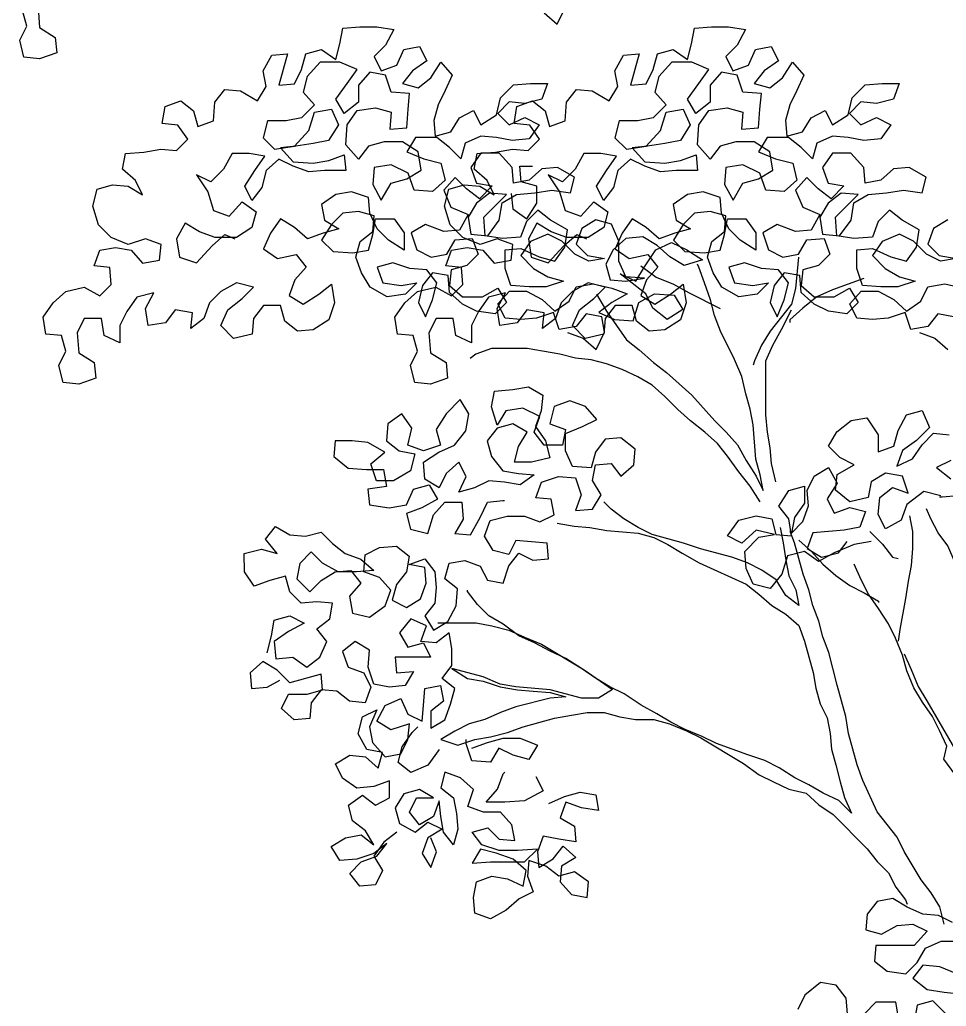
# Model space of a CAD drawing. Header units: millimetres. Extents: x 684983 to 685377, y 990360 to 990509.
# Drawn here: x 685004.2669 to 685004.6038, y 990366.4256 to 990366.784 of the extents above; entities that cross this region are included whole.
import ezdxf

# ---------------------------------------------------------------- set-up
doc = ezdxf.new("R2010")
doc.units = ezdxf.units.MM
doc.layers.add('MAHAGONY', color=7, linetype='Continuous')

# ---------------------------------------------------------------- blocks, each defined once
blk = doc.blocks.new('TREE30')
at = {"color": 3, "flags": 128}
for points in [[(-0.47821, 2.24477), (-0.46919, 2.23677), (-0.4632, 2.24879)], [(-0.83451, 2.24845), (-0.8335, 2.23444), (-0.82248, 2.22744), (-0.82147, 2.21644), (-0.83348, 2.21242), (-0.84449, 2.21341), (-0.8475, 2.22542), (-0.84251, 2.23543), (-0.84552, 2.24644)], [(-0.46171, 2.01987), (-0.4507, 2.01588), (-0.44168, 2.00788), (-0.43569, 2.0199), (-0.4377, 2.0309), (-0.44871, 2.0329), (-0.45571, 2.02388), (-0.46772, 2.02187), (-0.47173, 2.03388), (-0.48374, 2.02986), (-0.49475, 2.02885), (-0.50576, 2.02984), (-0.51077, 2.03985), (-0.50277, 2.04886), (-0.49076, 2.04887), (-0.47975, 2.04288), (-0.47073, 2.03488), (-0.46073, 2.04189), (-0.45573, 2.05191), (-0.44372, 2.05392), (-0.43071, 2.05093), (-0.4197, 2.04694), (-0.4307, 2.04092), (-0.4397, 2.03391), (-0.42869, 2.02891), (-0.41568, 2.02792), (-0.41169, 2.04094), (-0.40068, 2.04695), (-0.38667, 2.04596), (-0.38065, 2.03596), (-0.39166, 2.02895), (-0.40167, 2.03694), (-0.40669, 2.04695), (-0.42472, 2.06094), (-0.4137, 2.05595), (-0.40771, 2.06596), (-0.39971, 2.07798), (-0.3887, 2.08299), (-0.37769, 2.078), (-0.36668, 2.071), (-0.37968, 2.06699), (-0.3897, 2.07298), (-0.39871, 2.08098), (-0.40873, 2.08698), (-0.42073, 2.08597), (-0.42973, 2.07795), (-0.43473, 2.06794), (-0.43172, 2.05693), (-0.42071, 2.05594), (-0.4077, 2.05796), (-0.42071, 2.05894), (-0.42572, 2.06995), (-0.42574, 2.08396), (-0.43075, 2.09597), (-0.44176, 2.09896), (-0.45177, 2.09294), (-0.45576, 2.08193), (-0.44775, 2.07393), (-0.43573, 2.07194), (-0.44674, 2.06993), (-0.45676, 2.07492), (-0.46577, 2.08392), (-0.47578, 2.08892), (-0.48779, 2.0839), (-0.49479, 2.07389), (-0.48577, 2.06489), (-0.47576, 2.05889), (-0.46474, 2.0559), (-0.47675, 2.05189), (-0.48876, 2.05188), (-0.50177, 2.05286), (-0.50579, 2.06487), (-0.5058, 2.07788), (-0.49479, 2.07889), (-0.48177, 2.0729), (-0.47076, 2.06991), (-0.46377, 2.07992), (-0.46177, 2.09193), (-0.47379, 2.09893), (-0.48281, 2.10593), (-0.4908, 2.09791), (-0.4948, 2.0869), (-0.50781, 2.08589), (-0.51982, 2.08788), (-0.52083, 2.10089), (-0.50483, 2.11692), (-0.51685, 2.11791), (-0.52585, 2.11089), (-0.53184, 2.10088), (-0.52983, 2.08887), (-0.51782, 2.08788), (-0.50982, 2.0989), (-0.50783, 2.11091), (-0.49783, 2.11692), (-0.48482, 2.11794), (-0.47281, 2.11995), (-0.4598, 2.11796), (-0.4568, 2.12897), (-0.46882, 2.13597), (-0.47983, 2.13495), (-0.48883, 2.12694), (-0.49984, 2.12493), (-0.50085, 2.13594), (-0.50987, 2.14594), (-0.52288, 2.14592), (-0.52987, 2.13591), (-0.52586, 2.1249), (-0.51485, 2.12291), (-0.52385, 2.1139), (-0.53286, 2.12089), (-0.54088, 2.12889), (-0.54887, 2.11988), (-0.54386, 2.10787), (-0.53184, 2.10288), (-0.53784, 2.09187), (-0.54885, 2.09085), (-0.56186, 2.09585), (-0.57187, 2.08983), (-0.56785, 2.07783), (-0.55784, 2.07283), (-0.54683, 2.07484), (-0.54084, 2.08486), (-0.52883, 2.08587), (-0.52481, 2.07486), (-0.53281, 2.06685), (-0.54382, 2.06384), (-0.54481, 2.05283), (-0.53579, 2.04483), (-0.52178, 2.04484), (-0.51078, 2.05086), (-0.50476, 2.04085), (-0.51276, 2.03284), (-0.52578, 2.03483), (-0.53579, 2.03982), (-0.5448, 2.04782), (-0.54582, 2.05983), (-0.55683, 2.06182), (-0.56383, 2.05281), (-0.56682, 2.0408), (-0.5618, 2.03079), (-0.55681, 2.04281), (-0.55382, 2.05482), (-0.56083, 2.06382), (-0.57284, 2.06481), (-0.58486, 2.0688), (-0.59586, 2.06579), (-0.59185, 2.05478), (-0.57884, 2.05279), (-0.56783, 2.05481), (-0.57583, 2.04679), (-0.58884, 2.04478), (-0.60086, 2.05177), (-0.60687, 2.06178), (-0.61088, 2.07278), (-0.60789, 2.08379), (-0.59889, 2.09081), (-0.5979, 2.10182), (-0.60891, 2.10481), (-0.61992, 2.1038), (-0.62792, 2.09579), (-0.63492, 2.08477), (-0.6269, 2.07677), (-0.61289, 2.07578), (-0.60188, 2.07779), (-0.59889, 2.08881), (-0.5969, 2.09982), (-0.58389, 2.09983), (-0.57687, 2.08983), (-0.57686, 2.07782), (-0.58788, 2.08481), (-0.59589, 2.09281), (-0.6009, 2.10382), (-0.60191, 2.11483), (-0.61393, 2.11882), (-0.62494, 2.11681), (-0.63494, 2.10979), (-0.63293, 2.09878), (-0.62291, 2.09279), (-0.63392, 2.08978), (-0.64492, 2.08576), (-0.65394, 2.09376), (-0.66395, 2.09976), (-0.67095, 2.08974), (-0.67594, 2.07873), (-0.66593, 2.07173), (-0.65292, 2.07475), (-0.64591, 2.06574), (-0.65391, 2.05673), (-0.6579, 2.04572), (-0.64788, 2.03972), (-0.63688, 2.04674), (-0.62788, 2.05375), (-0.62587, 2.04074), (-0.62986, 2.02873), (-0.64086, 2.02171), (-0.65187, 2.0207), (-0.66088, 2.0277), (-0.6639, 2.0387), (-0.67591, 2.03869), (-0.68291, 2.02968), (-0.6839, 2.01867), (-0.6969, 2.01565), (-0.70592, 2.02465), (-0.70093, 2.03567), (-0.69093, 2.04368), (-0.68293, 2.0517), (-0.69494, 2.05469), (-0.70594, 2.04867), (-0.71394, 2.04066), (-0.71794, 2.02965), (-0.72694, 2.02263), (-0.72595, 2.03364), (-0.73796, 2.03563), (-0.74496, 2.02662), (-0.75696, 2.02461), (-0.75898, 2.03662), (-0.75298, 2.04763), (-0.76499, 2.04462), (-0.77199, 2.0346), (-0.77698, 2.02459), (-0.77697, 2.01258), (-0.78798, 2.01757), (-0.79, 2.02958), (-0.80201, 2.02957), (-0.807, 2.01956), (-0.80599, 2.00555), (-0.79497, 1.99855), (-0.79396, 1.98754), (-0.80597, 1.98353), (-0.81698, 1.98452), (-0.81999, 1.99653), (-0.815, 2.00654), (-0.81801, 2.01755), (-0.82902, 2.01854), (-0.83103, 2.03054), (-0.82404, 2.04056), (-0.81503, 2.04857), (-0.80203, 2.05159), (-0.79101, 2.04559), (-0.78301, 2.05361), (-0.78402, 2.06562), (-0.79503, 2.06661), (-0.79104, 2.07762), (-0.78003, 2.07963), (-0.76902, 2.07764), (-0.76101, 2.06864), (-0.749, 2.07065), (-0.74801, 2.08166), (-0.75902, 2.08566), (-0.77103, 2.08164), (-0.78304, 2.08664), (-0.79206, 2.09564), (-0.79607, 2.10864), (-0.79308, 2.12066), (-0.78208, 2.12367), (-0.77107, 2.12268), (-0.76105, 2.11668), (-0.76606, 2.12669), (-0.77508, 2.13468), (-0.77309, 2.1457), (-0.76008, 2.14671), (-0.74807, 2.14872), (-0.73706, 2.14773), (-0.72906, 2.15574), (-0.73608, 2.16575), (-0.74709, 2.16674), (-0.74509, 2.17875), (-0.73409, 2.18276), (-0.72507, 2.17577), (-0.72206, 2.16476), (-0.71106, 2.16877), (-0.71007, 2.18178), (-0.70307, 2.1908), (-0.69206, 2.18981), (-0.68004, 2.18281), (-0.67405, 2.19283), (-0.67606, 2.20383), (-0.67006, 2.21485), (-0.65906, 2.21586), (-0.66504, 2.19384), (-0.65403, 2.19485), (-0.64904, 2.20486), (-0.64604, 2.21587), (-0.63504, 2.21888), (-0.62502, 2.21189), (-0.62203, 2.2229), (-0.62004, 2.23391), (-0.60803, 2.23492), (-0.59602, 2.23493), (-0.58401, 2.23294), (-0.59, 2.22193), (-0.598, 2.21391), (-0.59299, 2.20391), (-0.58198, 2.20792), (-0.57699, 2.21894), (-0.56598, 2.22095), (-0.56097, 2.21094), (-0.57097, 2.20393), (-0.57797, 2.19492), (-0.56696, 2.19192), (-0.55795, 2.19894), (-0.55096, 2.20995), (-0.54294, 2.20095), (-0.54794, 2.18994), (-0.55293, 2.17993), (-0.55593, 2.16891), (-0.55491, 2.15791), (-0.54391, 2.16092), (-0.53791, 2.17093), (-0.52791, 2.17595), (-0.52289, 2.16594), (-0.51189, 2.17296), (-0.5089, 2.18497), (-0.4999, 2.19399), (-0.48789, 2.195), (-0.47588, 2.19501), (-0.47987, 2.184), (-0.49188, 2.18098), (-0.50289, 2.18197), (-0.51089, 2.17396), (-0.50288, 2.16596), (-0.49187, 2.17097), (-0.48186, 2.16598), (-0.48886, 2.15596), (-0.50087, 2.15495), (-0.51188, 2.15694), (-0.52289, 2.15793), (-0.53389, 2.15292), (-0.53688, 2.14191), (-0.5449, 2.14991), (-0.55391, 2.15691), (-0.56893, 2.15689), (-0.57492, 2.14688), (-0.56291, 2.14188), (-0.55089, 2.13889), (-0.54788, 2.12689), (-0.55688, 2.11887), (-0.56989, 2.11986), (-0.57391, 2.13187), (-0.58592, 2.13786), (-0.59793, 2.13585), (-0.59892, 2.12384), (-0.59291, 2.11283), (-0.58591, 2.12485), (-0.5749, 2.12786), (-0.5649, 2.13388), (-0.56691, 2.14689), (-0.57793, 2.15388), (-0.59094, 2.15387), (-0.60195, 2.15086), (-0.60895, 2.14184), (-0.61796, 2.15184), (-0.61697, 2.16586), (-0.60998, 2.17587), (-0.59697, 2.17788), (-0.58596, 2.17489), (-0.58695, 2.16288), (-0.57494, 2.16389), (-0.57395, 2.1769), (-0.57296, 2.18791), (-0.58597, 2.1889), (-0.58998, 2.20091), (-0.60099, 2.2029), (-0.60899, 2.19389), (-0.60898, 2.18188), (-0.61898, 2.17386), (-0.625, 2.18386), (-0.617, 2.19488), (-0.61, 2.20489), (-0.62202, 2.20989), (-0.63603, 2.20988), (-0.64503, 2.19986), (-0.64802, 2.18885), (-0.64001, 2.17985), (-0.64901, 2.17083), (-0.66001, 2.16882), (-0.67302, 2.16881), (-0.67602, 2.15679), (-0.668, 2.14879), (-0.65399, 2.15081), (-0.64399, 2.16183), (-0.64, 2.17484), (-0.62799, 2.17685), (-0.62298, 2.16585), (-0.62998, 2.15483), (-0.64098, 2.15282), (-0.65299, 2.15081), (-0.664, 2.1498), (-0.65498, 2.1398), (-0.64097, 2.13881), (-0.62996, 2.14082), (-0.61896, 2.14484), (-0.61795, 2.13383), (-0.63296, 2.13381), (-0.64397, 2.1328), (-0.65498, 2.1368), (-0.66499, 2.14179), (-0.67399, 2.13378), (-0.67698, 2.12176), (-0.68398, 2.11275), (-0.689, 2.12275), (-0.682, 2.13377), (-0.675, 2.14378), (-0.68601, 2.14578), (-0.69802, 2.14576), (-0.70402, 2.13475), (-0.71302, 2.12573), (-0.72303, 2.13073), (-0.71501, 2.11873), (-0.711, 2.10572), (-0.69999, 2.10173), (-0.69099, 2.11174), (-0.68097, 2.10475), (-0.68396, 2.09373), (-0.69497, 2.08672), (-0.70998, 2.0867), (-0.72099, 2.0907), (-0.73101, 2.09669), (-0.737, 2.08568), (-0.73499, 2.07267), (-0.72298, 2.06868), (-0.71198, 2.0807), (-0.70298, 2.08871), (-0.69597, 2.08572)], [(-0.21409, 2.01987), (-0.20308, 2.01588), (-0.19407, 2.00788)], [(-0.19008, 2.0309), (-0.2011, 2.0329), (-0.20809, 2.02388), (-0.2201, 2.02187), (-0.22412, 2.03388), (-0.23612, 2.02986), (-0.24713, 2.02885), (-0.25814, 2.02984), (-0.26315, 2.03985), (-0.25516, 2.04886), (-0.24315, 2.04887), (-0.23213, 2.04288), (-0.22312, 2.03488), (-0.21311, 2.04189), (-0.20812, 2.05191), (-0.19611, 2.05392), (-0.1831, 2.05093)], [(-0.19415, 2.09896), (-0.20415, 2.09294), (-0.20815, 2.08193), (-0.20013, 2.07393), (-0.18812, 2.07194), (-0.19913, 2.06993), (-0.20914, 2.07492), (-0.21816, 2.08392), (-0.22817, 2.08892), (-0.24018, 2.0839), (-0.24717, 2.07389), (-0.23816, 2.06489), (-0.22814, 2.05889), (-0.21713, 2.0559), (-0.22914, 2.05189), (-0.24115, 2.05188), (-0.25416, 2.05286), (-0.25817, 2.06487), (-0.25819, 2.07788), (-0.24718, 2.07889), (-0.23416, 2.0729), (-0.22315, 2.06991), (-0.21615, 2.07992), (-0.21416, 2.09193), (-0.22618, 2.09893), (-0.23519, 2.10593), (-0.24319, 2.09791), (-0.24718, 2.0869), (-0.26019, 2.08589), (-0.27221, 2.08788), (-0.27322, 2.10089), (-0.25722, 2.11692), (-0.26923, 2.11791), (-0.27823, 2.11089), (-0.28423, 2.10088), (-0.28222, 2.08887), (-0.2702, 2.08788), (-0.26221, 2.0989), (-0.26022, 2.11091), (-0.25021, 2.11692), (-0.2372, 2.11794), (-0.2252, 2.11995), (-0.21218, 2.11796), (-0.20919, 2.12897), (-0.22121, 2.13597), (-0.23222, 2.13495), (-0.24122, 2.12694), (-0.25222, 2.12493), (-0.25323, 2.13594), (-0.26225, 2.14594), (-0.27526, 2.14592), (-0.28226, 2.13591), (-0.27825, 2.1249), (-0.26723, 2.12291), (-0.27623, 2.1139), (-0.28525, 2.12089), (-0.29326, 2.12889), (-0.30126, 2.11988), (-0.29624, 2.10787), (-0.28423, 2.10288), (-0.29023, 2.09187), (-0.30123, 2.09085), (-0.31425, 2.09585), (-0.32425, 2.08983), (-0.32024, 2.07783), (-0.31022, 2.07283), (-0.29922, 2.07484), (-0.29322, 2.08486), (-0.28121, 2.08587), (-0.2772, 2.07486), (-0.2852, 2.06685), (-0.2962, 2.06384), (-0.2972, 2.05283), (-0.28818, 2.04483), (-0.27417, 2.04484), (-0.26316, 2.05086), (-0.25715, 2.04085), (-0.26515, 2.03284), (-0.27816, 2.03483), (-0.28818, 2.03982), (-0.29719, 2.04782), (-0.2982, 2.05983), (-0.30921, 2.06182), (-0.31621, 2.05281), (-0.3192, 2.0408), (-0.31419, 2.03079), (-0.3092, 2.04281), (-0.3062, 2.05482), (-0.31322, 2.06382), (-0.32523, 2.06481), (-0.33724, 2.0688), (-0.34825, 2.06579), (-0.34424, 2.05478), (-0.33122, 2.05279), (-0.32022, 2.05481), (-0.32822, 2.04679), (-0.34123, 2.04478), (-0.35324, 2.05177), (-0.35926, 2.06178), (-0.36327, 2.07278), (-0.36028, 2.08379), (-0.35128, 2.09081), (-0.35029, 2.10182), (-0.3613, 2.10481), (-0.37231, 2.1038), (-0.38031, 2.09579), (-0.3873, 2.08477), (-0.37929, 2.07677), (-0.36527, 2.07578), (-0.35427, 2.07779), (-0.35127, 2.08881), (-0.34928, 2.09982), (-0.33627, 2.09983), (-0.32926, 2.08983), (-0.32925, 2.07782), (-0.34026, 2.08481), (-0.34828, 2.09281), (-0.35329, 2.10382), (-0.3543, 2.11483), (-0.36631, 2.11882), (-0.37732, 2.11681), (-0.38732, 2.10979), (-0.38531, 2.09878), (-0.3753, 2.09279), (-0.3863, 2.08978), (-0.39731, 2.08576), (-0.40633, 2.09376), (-0.41634, 2.09976), (-0.42334, 2.08974), (-0.42833, 2.07873), (-0.41832, 2.07173), (-0.40531, 2.07475), (-0.39829, 2.06574), (-0.40629, 2.05673), (-0.41028, 2.04572), (-0.40027, 2.03972), (-0.38927, 2.04674), (-0.38027, 2.05375), (-0.37825, 2.04074), (-0.38225, 2.02873), (-0.39325, 2.02171), (-0.40426, 2.0207), (-0.41327, 2.0277), (-0.41628, 2.0387), (-0.42829, 2.03869), (-0.43529, 2.02968), (-0.43628, 2.01867), (-0.44929, 2.01565), (-0.45831, 2.02465), (-0.45331, 2.03567), (-0.44331, 2.04368), (-0.43531, 2.0517), (-0.44732, 2.05469), (-0.45833, 2.04867), (-0.46633, 2.04066), (-0.47032, 2.02965), (-0.47932, 2.02263), (-0.47833, 2.03364), (-0.49034, 2.03563), (-0.49734, 2.02662), (-0.50935, 2.02461), (-0.51136, 2.03662), (-0.50537, 2.04763), (-0.51737, 2.04462), (-0.52437, 2.0346), (-0.52937, 2.02459), (-0.52936, 2.01258), (-0.54037, 2.01757), (-0.54238, 2.02958), (-0.55439, 2.02957), (-0.55939, 2.01956), (-0.55837, 2.00555), (-0.54736, 1.99855), (-0.54635, 1.98754), (-0.55835, 1.98353), (-0.56936, 1.98452), (-0.57238, 1.99653), (-0.56738, 2.00654), (-0.57039, 2.01755), (-0.58141, 2.01854), (-0.58342, 2.03054), (-0.57642, 2.04056), (-0.56742, 2.04857), (-0.55441, 2.05159), (-0.5434, 2.04559), (-0.5354, 2.05361), (-0.53641, 2.06562), (-0.54742, 2.06661), (-0.54343, 2.07762), (-0.53242, 2.07963), (-0.52141, 2.07764), (-0.51339, 2.06864), (-0.50138, 2.07065), (-0.50039, 2.08166), (-0.51141, 2.08566), (-0.52341, 2.08164), (-0.53543, 2.08664), (-0.54444, 2.09564), (-0.54846, 2.10864), (-0.54547, 2.12066), (-0.53446, 2.12367), (-0.52345, 2.12268), (-0.51344, 2.11668), (-0.51845, 2.12669), (-0.52747, 2.13468), (-0.52547, 2.1457), (-0.51246, 2.14671), (-0.50046, 2.14872), (-0.48945, 2.14773), (-0.48145, 2.15574), (-0.48846, 2.16575), (-0.49947, 2.16674), (-0.49748, 2.17875), (-0.48647, 2.18276), (-0.47746, 2.17577), (-0.47445, 2.16476), (-0.46344, 2.16877), (-0.46245, 2.18178), (-0.45546, 2.1908), (-0.44445, 2.18981), (-0.43243, 2.18281), (-0.42643, 2.19283), (-0.42844, 2.20383), (-0.42245, 2.21485), (-0.41144, 2.21586), (-0.41743, 2.19384), (-0.40642, 2.19485), (-0.40142, 2.20486), (-0.39843, 2.21587), (-0.38742, 2.21888), (-0.37741, 2.21189), (-0.37442, 2.2229), (-0.37242, 2.23391), (-0.36042, 2.23492), (-0.34841, 2.23493), (-0.33639, 2.23294), (-0.34239, 2.22193), (-0.35039, 2.21391), (-0.34537, 2.20391), (-0.33437, 2.20792), (-0.32937, 2.21894), (-0.31837, 2.22095), (-0.31335, 2.21094), (-0.32336, 2.20393), (-0.33035, 2.19492), (-0.31934, 2.19192), (-0.31034, 2.19894), (-0.30334, 2.20995), (-0.29533, 2.20095), (-0.30032, 2.18994), (-0.30532, 2.17993), (-0.30831, 2.16891), (-0.3073, 2.15791), (-0.29629, 2.16092), (-0.2903, 2.17093), (-0.28029, 2.17595), (-0.27528, 2.16594), (-0.26428, 2.17296), (-0.26129, 2.18497), (-0.25229, 2.19399), (-0.24028, 2.195), (-0.22827, 2.19501), (-0.23226, 2.184), (-0.24427, 2.18098), (-0.25528, 2.18197), (-0.26328, 2.17396), (-0.25526, 2.16596), (-0.24426, 2.17097), (-0.23425, 2.16598), (-0.24124, 2.15596), (-0.25325, 2.15495), (-0.26426, 2.15694), (-0.27527, 2.15793), (-0.28628, 2.15292), (-0.28927, 2.14191), (-0.29728, 2.14991), (-0.3063, 2.15691), (-0.32131, 2.15689), (-0.32731, 2.14688), (-0.31529, 2.14188), (-0.30328, 2.13889), (-0.30027, 2.12689), (-0.30927, 2.11887), (-0.32228, 2.11986), (-0.32629, 2.13187), (-0.33831, 2.13786), (-0.35032, 2.13585), (-0.35131, 2.12384), (-0.34529, 2.11283), (-0.3383, 2.12485), (-0.32729, 2.12786), (-0.31729, 2.13388), (-0.3193, 2.14689), (-0.33032, 2.15388), (-0.34333, 2.15387), (-0.35433, 2.15086), (-0.36133, 2.14184), (-0.37035, 2.15184), (-0.36936, 2.16586), (-0.36236, 2.17587), (-0.34935, 2.17788), (-0.33834, 2.17489), (-0.33933, 2.16288), (-0.32732, 2.16389), (-0.32633, 2.1769), (-0.32534, 2.18791), (-0.33835, 2.1889), (-0.34237, 2.20091), (-0.35338, 2.2029), (-0.36138, 2.19389), (-0.36137, 2.18188), (-0.37137, 2.17386), (-0.37738, 2.18386), (-0.36939, 2.19488), (-0.36239, 2.20489), (-0.3744, 2.20989), (-0.38842, 2.20988), (-0.39741, 2.19986), (-0.40041, 2.18885), (-0.39239, 2.17985), (-0.40139, 2.17083), (-0.4124, 2.16882), (-0.42541, 2.16881), (-0.4284, 2.15679), (-0.42039, 2.14879), (-0.40638, 2.15081), (-0.39638, 2.16183), (-0.39239, 2.17484), (-0.38038, 2.17685), (-0.37537, 2.16585), (-0.38236, 2.15483), (-0.39337, 2.15282), (-0.40538, 2.15081), (-0.41639, 2.1498), (-0.40737, 2.1398), (-0.39336, 2.13881), (-0.38235, 2.14082), (-0.37134, 2.14484), (-0.37033, 2.13383), (-0.38534, 2.13381), (-0.39635, 2.1328), (-0.40737, 2.1368), (-0.41738, 2.14179), (-0.42638, 2.13378), (-0.42937, 2.12176), (-0.43637, 2.11275), (-0.44138, 2.12275), (-0.43439, 2.13377), (-0.42739, 2.14378), (-0.4384, 2.14578), (-0.45041, 2.14576), (-0.45641, 2.13475), (-0.4654, 2.12573), (-0.47542, 2.13073), (-0.4674, 2.11873), (-0.46338, 2.10572), (-0.45237, 2.10173), (-0.44337, 2.11174), (-0.43336, 2.10475), (-0.43635, 2.09373), (-0.44735, 2.08672), (-0.46237, 2.0867), (-0.47338, 2.0907), (-0.48339, 2.09669), (-0.48939, 2.08568), (-0.48737, 2.07267), (-0.47536, 2.06868), (-0.46436, 2.0807), (-0.45536, 2.08871), (-0.44835, 2.08572)], [(-0.50143, 2.11769), (-0.50042, 2.10669), (-0.4904, 2.09969), (-0.48341, 2.1107), (-0.48342, 2.12271), (-0.49443, 2.12571), (-0.49544, 2.13672), (-0.48643, 2.13672)], [(-0.24799, 1.87272), (-0.26, 1.87071), (-0.274, 1.86469), (-0.28501, 1.85867), (-0.29502, 1.86567), (-0.30703, 1.86266), (-0.31102, 1.84964), (-0.31902, 1.83962), (-0.33103, 1.84262), (-0.33605, 1.85362), (-0.33706, 1.86563), (-0.32706, 1.87565), (-0.31605, 1.87766), (-0.32906, 1.88065), (-0.33907, 1.87163), (-0.34908, 1.87663), (-0.34108, 1.88765), (-0.32907, 1.89066), (-0.31806, 1.88867), (-0.31505, 1.87766), (-0.30404, 1.87667), (-0.30605, 1.88868), (-0.31307, 1.89768), (-0.30607, 1.9087), (-0.29506, 1.91171), (-0.29505, 1.8997), (-0.30205, 1.88968), (-0.30404, 1.87867), (-0.29604, 1.88669), (-0.29205, 1.8977), (-0.29306, 1.90871), (-0.28806, 1.91872), (-0.27806, 1.92473), (-0.27205, 1.91373), (-0.27904, 1.90271), (-0.27403, 1.89271), (-0.26302, 1.89672), (-0.25201, 1.89373), (-0.256, 1.88272), (-0.26701, 1.88071), (-0.28903, 1.87869), (-0.29302, 1.86767), (-0.28301, 1.86168), (-0.271, 1.86469), (-0.265, 1.8727)], [(-0.58209, 1.66824), (-0.59109, 1.66122), (-0.59808, 1.65121), (-0.59207, 1.64121), (-0.59706, 1.63119), (-0.60807, 1.63018), (-0.61509, 1.63918), (-0.60709, 1.6472), (-0.59608, 1.65121), (-0.58908, 1.66023), (-0.59809, 1.65321), (-0.61009, 1.6492), (-0.6221, 1.64819), (-0.62812, 1.65819), (-0.61811, 1.6642), (-0.6071, 1.66621), (-0.59809, 1.65922), (-0.6041, 1.66922), (-0.61312, 1.67622), (-0.61613, 1.68722), (-0.60613, 1.69424), (-0.59712, 1.68724), (-0.58711, 1.69225), (-0.58712, 1.70426), (-0.59813, 1.70025), (-0.61014, 1.69924), (-0.62015, 1.70624), (-0.62517, 1.71624), (-0.61516, 1.72225), (-0.60415, 1.72126), (-0.59514, 1.71327), (-0.59215, 1.72428), (-0.60316, 1.72627), (-0.60917, 1.73727), (-0.60618, 1.74929), (-0.59618, 1.7543), (-0.60117, 1.74228), (-0.59916, 1.73128), (-0.59014, 1.72128), (-0.57913, 1.72329), (-0.57414, 1.7333), (-0.57315, 1.74431), (-0.58615, 1.7403), (-0.59617, 1.74629), (-0.59017, 1.75731), (-0.57917, 1.76232), (-0.57415, 1.75132), (-0.56414, 1.74632), (-0.56315, 1.75733), (-0.56216, 1.76934), (-0.55115, 1.77135), (-0.54914, 1.76035), (-0.55814, 1.75333), (-0.55813, 1.74132), (-0.54813, 1.74734), (-0.54414, 1.75835), (-0.54114, 1.76936), (-0.55016, 1.77636), (-0.54316, 1.78537), (-0.54317, 1.79738), (-0.54518, 1.80839), (-0.55418, 1.80138), (-0.56519, 1.80237), (-0.5612, 1.81338), (-0.57221, 1.81838), (-0.58021, 1.80836), (-0.5742, 1.79836), (-0.56319, 1.80137), (-0.55818, 1.79137), (-0.5832, 1.79134), (-0.58219, 1.78033), (-0.57018, 1.78135), (-0.57617, 1.77133), (-0.58718, 1.77032), (-0.59819, 1.77231), (-0.60221, 1.78432), (-0.60122, 1.79633), (-0.61123, 1.80233), (-0.62023, 1.79531), (-0.61622, 1.78431), (-0.60521, 1.78031), (-0.60019, 1.77031), (-0.60419, 1.7593), (-0.6152, 1.76029), (-0.62421, 1.76728), (-0.63522, 1.76828), (-0.64222, 1.75926), (-0.64321, 1.74825), (-0.65422, 1.74724), (-0.66323, 1.75524), (-0.65824, 1.76525), (-0.64523, 1.76526), (-0.63422, 1.76828), (-0.63523, 1.77928), (-0.65725, 1.77326), (-0.66626, 1.78226), (-0.67627, 1.78825), (-0.68528, 1.78024), (-0.68426, 1.76923), (-0.67326, 1.77024), (-0.66425, 1.77525)], [(-0.55211, 1.72632), (-0.56011, 1.7153), (-0.57212, 1.71028), (-0.58113, 1.71728), (-0.57814, 1.72829), (-0.57114, 1.73831), (-0.56714, 1.74232)], [(-0.52909, 1.72734), (-0.51809, 1.73135), (-0.50708, 1.73436), (-0.49507, 1.73437), (-0.48306, 1.72938), (-0.48905, 1.71937), (-0.50007, 1.72236), (-0.51008, 1.72735), (-0.51607, 1.71734), (-0.52909, 1.71833), (-0.5331, 1.73034), (-0.5331, 1.73334)], [(-0.47501, 1.68835), (-0.46401, 1.69337), (-0.453, 1.69638), (-0.44199, 1.69439), (-0.43998, 1.68338), (-0.45199, 1.68537), (-0.463, 1.68937), (-0.467, 1.67835), (-0.45698, 1.67236), (-0.45597, 1.66135), (-0.46798, 1.66334), (-0.479, 1.66533), (-0.48299, 1.65432), (-0.48198, 1.64331), (-0.47197, 1.64932), (-0.46498, 1.65834), (-0.45596, 1.65034), (-0.46596, 1.64432), (-0.46696, 1.63331), (-0.45894, 1.62431), (-0.44793, 1.62232), (-0.44694, 1.63333), (-0.45695, 1.64033), (-0.46796, 1.63732), (-0.47697, 1.64431), (-0.48899, 1.64831), (-0.48998, 1.6373), (-0.48597, 1.62629), (-0.49597, 1.62128), (-0.50497, 1.61326), (-0.51597, 1.60725), (-0.52699, 1.61124), (-0.528, 1.62225), (-0.52601, 1.63326), (-0.515, 1.63727), (-0.50399, 1.63528), (-0.49297, 1.63029), (-0.49098, 1.6413), (-0.5, 1.6493), (-0.51201, 1.65329), (-0.52302, 1.65628), (-0.52902, 1.64627), (-0.51601, 1.64728), (-0.49199, 1.6473), (-0.48299, 1.65632), (-0.497, 1.65531), (-0.51001, 1.65529), (-0.52203, 1.65929), (-0.52904, 1.66829), (-0.51803, 1.6713), (-0.51002, 1.6633), (-0.49901, 1.66231), (-0.50102, 1.67332), (-0.50904, 1.68232), (-0.52105, 1.68231), (-0.53206, 1.6863), (-0.52807, 1.69831), (-0.53708, 1.70631), (-0.54809, 1.71031), (-0.55109, 1.69929), (-0.54207, 1.6923), (-0.54006, 1.68129), (-0.53905, 1.67028), (-0.54204, 1.65927), (-0.54906, 1.66827), (-0.55107, 1.67928), (-0.55208, 1.69028), (-0.55607, 1.67927), (-0.56608, 1.67326), (-0.57309, 1.68226), (-0.5681, 1.69227), (-0.55609, 1.69228), (-0.5661, 1.69828), (-0.57711, 1.69527), (-0.5831, 1.68525), (-0.58009, 1.67425), (-0.56907, 1.66825), (-0.56007, 1.67526), (-0.55006, 1.67027), (-0.56006, 1.66426), (-0.56406, 1.65324), (-0.55804, 1.64324), (-0.55405, 1.65425), (-0.55806, 1.66426)], [(-0.48404, 1.70736), (-0.47902, 1.69736), (-0.49203, 1.69034), (-0.50604, 1.68933), (-0.51905, 1.68931), (-0.51105, 1.69833), (-0.50706, 1.70934), (-0.50606, 1.71034)], [(-0.1907, 1.60454), (-0.20071, 1.60954), (-0.21172, 1.61053), (-0.22273, 1.61552), (-0.23275, 1.62152), (-0.24375, 1.61951), (-0.25075, 1.61049), (-0.25174, 1.59948), (-0.24073, 1.59649), (-0.22973, 1.60251), (-0.21872, 1.60352), (-0.2087, 1.59852), (-0.2177, 1.5885), (-0.24473, 1.58848), (-0.24572, 1.57747), (-0.2367, 1.57047), (-0.22369, 1.56848), (-0.21569, 1.5765), (-0.20969, 1.58651), (-0.19869, 1.59152), (-0.18468, 1.59154)], [(-0.18766, 1.56851), (-0.19967, 1.57351), (-0.21169, 1.5745), (-0.21868, 1.56548), (-0.20867, 1.55749), (-0.19666, 1.5555), (-0.18564, 1.5545)], [(-0.19564, 1.54048), (-0.20466, 1.54948), (-0.21566, 1.54647), (-0.21765, 1.53446)], [(-0.22867, 1.53745), (-0.23068, 1.54846), (-0.24469, 1.54845), (-0.25269, 1.54043)], [(-0.2647, 1.54042), (-0.26571, 1.55143), (-0.27272, 1.56043), (-0.28374, 1.56242), (-0.29474, 1.5534), (-0.29973, 1.54339)]]:
    blk.add_lwpolyline(points, dxfattribs=at)
at = {"color": 15, "flags": 128}
for points in [[(-0.29922, 2.07284), (-0.3012, 2.05082), (-0.30419, 2.03981), (-0.31119, 2.03079), (-0.31918, 2.02078), (-0.32518, 2.01076), (-0.33017, 1.99975), (-0.33117, 1.99675)], [(-0.44131, 2.04669), (-0.4343, 2.03468), (-0.42026, 2.01468), (-0.41125, 2.00768), (-0.40123, 1.99868), (-0.39222, 1.99169), (-0.37419, 1.97569), (-0.35816, 1.95769), (-0.35015, 1.94969), (-0.34213, 1.94069), (-0.33612, 1.92969), (-0.3291, 1.91868), (-0.32409, 1.90868), (-0.3261, 1.91969), (-0.32911, 1.93069), (-0.33113, 1.95471), (-0.33315, 1.96572), (-0.33616, 1.97673), (-0.33917, 1.98873), (-0.34419, 2.00074), (-0.35421, 2.02075), (-0.35823, 2.03175), (-0.36124, 2.04276), (-0.36525, 2.05476), (-0.36927, 2.06577), (-0.37027, 2.06777)], [(-0.31508, 1.91469), (-0.3181, 1.9277), (-0.31911, 1.93871), (-0.32112, 1.94972), (-0.32213, 1.96173), (-0.32217, 1.99976), (-0.31717, 2.01077), (-0.31118, 2.02179), (-0.30419, 2.0358)], [(-0.32608, 1.90067), (-0.3331, 1.91167), (-0.34111, 1.92167), (-0.34913, 1.93268), (-0.35614, 1.94168), (-0.36516, 1.94968), (-0.37517, 1.95767), (-0.38419, 1.96567), (-0.39321, 1.97467), (-0.40222, 1.98267), (-0.41223, 1.98867), (-0.42325, 1.99366), (-0.43426, 1.99765), (-0.44527, 2.00065), (-0.45628, 2.00164), (-0.4673, 2.00463), (-0.47931, 2.00662), (-0.49032, 2.00861), (-0.51534, 2.00859), (-0.52635, 2.00458), (-0.53035, 2.00157)], [(-0.31205, 1.88267), (-0.31004, 1.87166), (-0.30803, 1.85965), (-0.30602, 1.84864), (-0.301, 1.83864), (-0.29899, 1.82763), (-0.308, 1.83463), (-0.31502, 1.84563), (-0.32504, 1.85263), (-0.33505, 1.85763), (-0.34606, 1.86162), (-0.36809, 1.8676), (-0.3801, 1.8716), (-0.40212, 1.87758), (-0.41214, 1.88258), (-0.42215, 1.88857), (-0.43117, 1.89557), (-0.43617, 1.90057)], [(-0.2249, 1.79367), (-0.21988, 1.78267), (-0.21487, 1.77066), (-0.20885, 1.76066), (-0.1868, 1.72265), (-0.18682, 1.74967), (-0.18685, 1.77369), (-0.18786, 1.7847), (-0.18887, 1.79671), (-0.18888, 1.80872), (-0.18789, 1.82073), (-0.18791, 1.84575), (-0.18893, 1.85776), (-0.19394, 1.86976), (-0.20095, 1.87877), (-0.20597, 1.88877), (-0.20898, 1.89577)], [(-0.22098, 1.89076), (-0.21897, 1.87975), (-0.21896, 1.86774), (-0.21995, 1.85573), (-0.22194, 1.84472), (-0.22393, 1.83271), (-0.22792, 1.81068), (-0.22891, 1.80268)], [(-0.46919, 1.88553), (-0.45718, 1.88354), (-0.44617, 1.88254), (-0.43415, 1.88055), (-0.41213, 1.87857), (-0.40112, 1.87558), (-0.39111, 1.87059), (-0.38109, 1.86459), (-0.36908, 1.85759), (-0.33604, 1.84261), (-0.32702, 1.83561), (-0.31801, 1.82762), (-0.30799, 1.82162), (-0.29898, 1.81362), (-0.29496, 1.80262), (-0.28894, 1.7806), (-0.28693, 1.76959), (-0.28391, 1.75859), (-0.2789, 1.74858), (-0.27689, 1.73758), (-0.27588, 1.72657), (-0.27287, 1.71556), (-0.26985, 1.70355), (-0.26684, 1.69255), (-0.26183, 1.68154), (-0.27084, 1.69054), (-0.28186, 1.69554), (-0.29187, 1.70153), (-0.30188, 1.70653), (-0.3129, 1.71352), (-0.32291, 1.71852), (-0.33493, 1.72251), (-0.35695, 1.7305), (-0.36696, 1.73549), (-0.37898, 1.74049), (-0.38899, 1.74548), (-0.39901, 1.75148), (-0.41002, 1.75747), (-0.42204, 1.76547), (-0.43205, 1.77046), (-0.44207, 1.77646), (-0.45208, 1.78346), (-0.4631, 1.79045), (-0.47411, 1.79545), (-0.48512, 1.80144), (-0.49614, 1.80643), (-0.50716, 1.81443), (-0.51717, 1.82043), (-0.52518, 1.82843), (-0.5322, 1.83743), (-0.5322, 1.83843)], [(-0.1967, 1.60354), (-0.19971, 1.61554), (-0.20573, 1.62555), (-0.21274, 1.63455), (-0.22477, 1.65455), (-0.22978, 1.66456), (-0.24381, 1.68256), (-0.25384, 1.70457), (-0.25785, 1.71558), (-0.26388, 1.73759), (-0.26589, 1.7496), (-0.27192, 1.77161), (-0.27493, 1.78362), (-0.27794, 1.79462), (-0.28196, 1.80563), (-0.28497, 1.81664), (-0.28898, 1.82764), (-0.292, 1.83865), (-0.29601, 1.84965), (-0.30203, 1.87167), (-0.30504, 1.87967)], [(-0.29903, 1.87367), (-0.29002, 1.86567), (-0.282, 1.85667), (-0.27299, 1.84867), (-0.26297, 1.84168), (-0.25296, 1.83668), (-0.24295, 1.83069), (-0.24295, 1.82969)], [(-0.17166, 1.58054), (-0.17168, 1.60456), (-0.17069, 1.61557), (-0.1687, 1.62758), (-0.16671, 1.63859), (-0.16673, 1.66261), (-0.16974, 1.67462), (-0.17977, 1.69463), (-0.18578, 1.70463), (-0.19681, 1.71963), (-0.19481, 1.72864), (-0.19983, 1.73965), (-0.20484, 1.74965), (-0.21185, 1.75965), (-0.21787, 1.76966), (-0.22288, 1.78166), (-0.2259, 1.79267), (-0.23091, 1.80468), (-0.23593, 1.81468), (-0.24294, 1.82568), (-0.24996, 1.83568), (-0.25497, 1.84569), (-0.25998, 1.85669)], [(-0.5532, 1.81539), (-0.52617, 1.81541), (-0.51516, 1.81342), (-0.50315, 1.81043), (-0.49213, 1.80544), (-0.48012, 1.80044), (-0.45008, 1.78246), (-0.43005, 1.76846), (-0.44005, 1.76245), (-0.45206, 1.76244), (-0.47409, 1.76842), (-0.49811, 1.7704), (-0.50912, 1.77239), (-0.52113, 1.77739), (-0.54316, 1.78337), (-0.53214, 1.77638), (-0.52113, 1.77438), (-0.50912, 1.77039), (-0.4971, 1.7684), (-0.48609, 1.76741), (-0.47408, 1.76642), (-0.46307, 1.76343), (-0.47408, 1.76242), (-0.49809, 1.75639), (-0.5091, 1.75238), (-0.52011, 1.74736), (-0.53111, 1.74435), (-0.54112, 1.73934), (-0.55112, 1.73332), (-0.5391, 1.72933), (-0.5271, 1.73334), (-0.51609, 1.73536), (-0.50408, 1.73837), (-0.49308, 1.74238), (-0.47106, 1.74841), (-0.45906, 1.75042), (-0.44805, 1.75243), (-0.43604, 1.75244), (-0.42503, 1.74945), (-0.41402, 1.74746), (-0.401, 1.74747), (-0.38999, 1.74448), (-0.37798, 1.73949), (-0.36796, 1.73449), (-0.33792, 1.7165), (-0.32691, 1.70851), (-0.31689, 1.70351), (-0.30588, 1.69852), (-0.29387, 1.69553), (-0.28485, 1.68753), (-0.27484, 1.68053), (-0.25079, 1.65653), (-0.24378, 1.64753), (-0.23577, 1.63953), (-0.23075, 1.62953), (-0.22374, 1.62053), (-0.22273, 1.61752)]]:
    blk.add_lwpolyline(points, dxfattribs=at)
at = {"flags": 128}
for points in [[(-0.4103, 2.06673), (-0.39929, 2.05874), (-0.38727, 2.05374), (-0.37626, 2.04775), (-0.35423, 2.03676)], [(-0.25316, 2.05787), (-0.27517, 2.04984), (-0.28618, 2.04483), (-0.29618, 2.03681), (-0.30518, 2.0288), (-0.30518, 2.0268)], [(-0.249, 1.87972), (-0.23998, 1.87072), (-0.23297, 1.86172), (-0.22896, 1.86073)]]:
    blk.add_lwpolyline(points, dxfattribs=at)
at = {"color": 74, "flags": 128}
blk.add_lwpolyline([(-0.67328, 1.79426), (-0.67029, 1.80628), (-0.66829, 1.81729), (-0.65729, 1.8203), (-0.64728, 1.8153), (-0.65828, 1.80929), (-0.66828, 1.80227), (-0.66727, 1.79026), (-0.65526, 1.79128), (-0.64524, 1.78428), (-0.63624, 1.79129), (-0.63125, 1.80231), (-0.63826, 1.81131), (-0.62926, 1.81832), (-0.62727, 1.82933), (-0.63828, 1.83032), (-0.64929, 1.82931), (-0.6573, 1.83731), (-0.66032, 1.84832), (-0.67132, 1.84531), (-0.68233, 1.84129), (-0.68934, 1.8513), (-0.68936, 1.86431), (-0.67735, 1.86732), (-0.66634, 1.86433), (-0.67435, 1.87433), (-0.66735, 1.88334), (-0.65734, 1.87735), (-0.64633, 1.87636), (-0.63532, 1.87937), (-0.62731, 1.87137), (-0.6183, 1.86437), (-0.60728, 1.86038), (-0.59827, 1.85238), (-0.61028, 1.85137), (-0.62329, 1.85136), (-0.6343, 1.85735), (-0.64232, 1.86535), (-0.65032, 1.85734), (-0.65231, 1.84633), (-0.64329, 1.83733), (-0.63529, 1.84534), (-0.62529, 1.85135), (-0.61428, 1.85237), (-0.60727, 1.84336), (-0.61527, 1.83435), (-0.61325, 1.82234), (-0.60124, 1.81935), (-0.59024, 1.82737), (-0.58624, 1.83838), (-0.59426, 1.84738), (-0.60527, 1.85137), (-0.60428, 1.86338), (-0.59428, 1.8684), (-0.58227, 1.86941), (-0.57326, 1.86241), (-0.57525, 1.8514), (-0.58224, 1.84239), (-0.58524, 1.83137), (-0.57522, 1.82638), (-0.56522, 1.83239), (-0.56123, 1.84341), (-0.56224, 1.85441), (-0.57325, 1.85641), (-0.56224, 1.86042), (-0.55523, 1.85142), (-0.55422, 1.84041), (-0.55521, 1.8294), (-0.56221, 1.82039), (-0.55619, 1.81038), (-0.54619, 1.8164), (-0.5402, 1.82741), (-0.53921, 1.83942), (-0.54822, 1.84642), (-0.54523, 1.85743), (-0.53422, 1.85944), (-0.52321, 1.85545), (-0.51819, 1.84545), (-0.50718, 1.84346), (-0.50319, 1.85547), (-0.49619, 1.86448), (-0.48618, 1.85949), (-0.47517, 1.8605), (-0.47618, 1.87151), (-0.4982, 1.87349), (-0.5032, 1.86348), (-0.51421, 1.86647), (-0.52022, 1.87647), (-0.51623, 1.88749), (-0.50422, 1.8905), (-0.49221, 1.89051), (-0.4812, 1.88652), (-0.4712, 1.89153), (-0.47321, 1.90254), (-0.48422, 1.90353), (-0.48022, 1.91454), (-0.46822, 1.91856), (-0.45621, 1.91757), (-0.45219, 1.90556), (-0.45619, 1.89455), (-0.44418, 1.89556), (-0.43818, 1.90557), (-0.44419, 1.91557), (-0.4422, 1.92659), (-0.43119, 1.9276), (-0.42418, 1.9186), (-0.41518, 1.92661), (-0.41419, 1.93762), (-0.42421, 1.94562), (-0.43521, 1.94461), (-0.44221, 1.93559), (-0.4452, 1.92458), (-0.45822, 1.92557), (-0.46323, 1.93658), (-0.46324, 1.94859), (-0.45124, 1.9536), (-0.44123, 1.95861), (-0.44925, 1.96761), (-0.46026, 1.97161), (-0.47127, 1.96759), (-0.47426, 1.95558), (-0.46324, 1.95159), (-0.46524, 1.94058), (-0.47825, 1.94056), (-0.48526, 1.94957), (-0.48127, 1.96058), (-0.49328, 1.96657), (-0.50529, 1.96456), (-0.51129, 1.95455), (-0.5153, 1.96755), (-0.51331, 1.97856), (-0.5003, 1.97958), (-0.48929, 1.98159), (-0.47928, 1.97559), (-0.48027, 1.96458), (-0.48426, 1.95357), (-0.47725, 1.94357), (-0.47423, 1.93156), (-0.48724, 1.92855), (-0.49925, 1.92854), (-0.49626, 1.93955), (-0.49026, 1.94956), (-0.50028, 1.95556), (-0.51129, 1.95254), (-0.51828, 1.94353), (-0.51527, 1.93252), (-0.50725, 1.92252), (-0.49624, 1.92053), (-0.48523, 1.91954), (-0.49524, 1.91253), (-0.50625, 1.91452), (-0.51726, 1.91551), (-0.52726, 1.91049), (-0.53827, 1.90748), (-0.53327, 1.9185), (-0.53829, 1.9285), (-0.54729, 1.92048), (-0.55228, 1.91047), (-0.5623, 1.91647), (-0.56331, 1.92848), (-0.5523, 1.93549), (-0.5413, 1.94051), (-0.5333, 1.95052), (-0.53131, 1.96253), (-0.53733, 1.97254), (-0.54732, 1.96252), (-0.55432, 1.9515), (-0.55131, 1.9405), (-0.56331, 1.93648), (-0.57433, 1.94048), (-0.57134, 1.95249), (-0.57835, 1.96249), (-0.58835, 1.95548), (-0.58934, 1.94347), (-0.58033, 1.93647), (-0.56932, 1.93448), (-0.57231, 1.92246), (-0.58431, 1.91545), (-0.59632, 1.91544), (-0.60034, 1.92744), (-0.59034, 1.93546), (-0.60235, 1.94245), (-0.61336, 1.94344), (-0.62537, 1.94343), (-0.62636, 1.93242), (-0.61635, 1.92442), (-0.60334, 1.92344), (-0.59133, 1.92345), (-0.58931, 1.91144), (-0.60232, 1.90942), (-0.60131, 1.89842), (-0.5873, 1.89643), (-0.57529, 1.89844), (-0.5703, 1.90945), (-0.55929, 1.91247), (-0.55328, 1.90246), (-0.56428, 1.89645), (-0.57528, 1.89244), (-0.57227, 1.88143), (-0.56026, 1.87844), (-0.55627, 1.89145), (-0.54827, 1.90047), (-0.53626, 1.90048), (-0.53525, 1.88847), (-0.54124, 1.87845), (-0.53023, 1.87746), (-0.52324, 1.88948), (-0.51824, 1.90049), (-0.50724, 1.90151), (-0.50623, 1.90151)], dxfattribs=at)
at = {"color": 105, "flags": 128}
for points in [[(-0.19898, 1.90479), (-0.21099, 1.90778), (-0.22299, 1.89876), (-0.22698, 1.88775), (-0.23799, 1.88173), (-0.243, 1.89174), (-0.24201, 1.90375), (-0.23301, 1.91076), (-0.222, 1.90677), (-0.22601, 1.91878), (-0.23802, 1.92077), (-0.24803, 1.91475), (-0.25002, 1.90374), (-0.26303, 1.90073), (-0.27304, 1.90873), (-0.27205, 1.91974), (-0.26005, 1.92675), (-0.27006, 1.93175), (-0.27808, 1.93975), (-0.27208, 1.94976), (-0.26208, 1.95778), (-0.25107, 1.95979), (-0.24305, 1.94779), (-0.24304, 1.93578), (-0.23204, 1.93979), (-0.22904, 1.9508), (-0.22305, 1.96182), (-0.21204, 1.96483), (-0.20703, 1.95282), (-0.21603, 1.94381), (-0.22603, 1.93679), (-0.23002, 1.92578), (-0.21902, 1.93079), (-0.21202, 1.94081), (-0.20402, 1.94882), (-0.19301, 1.94783)], [(-0.19199, 1.92982), (-0.202, 1.9248), (-0.19198, 1.91681)], [(-0.18697, 1.9048), (-0.19797, 1.90379), (-0.19998, 1.90379)]]:
    blk.add_lwpolyline(points, dxfattribs=at)

msp = doc.modelspace()

# ---------------------------------------------------------------- block references
at = {"layer": 'MAHAGONY', "color": 7, "xscale": 0.5164012972761597, "yscale": 0.5164012972761597, "zscale": 0.5164012972761597}
msp.add_blockref('TREE30', (685004.70459, 990365.62738, 53.8592), dxfattribs=at)

doc.saveas('drawing.dxf')
